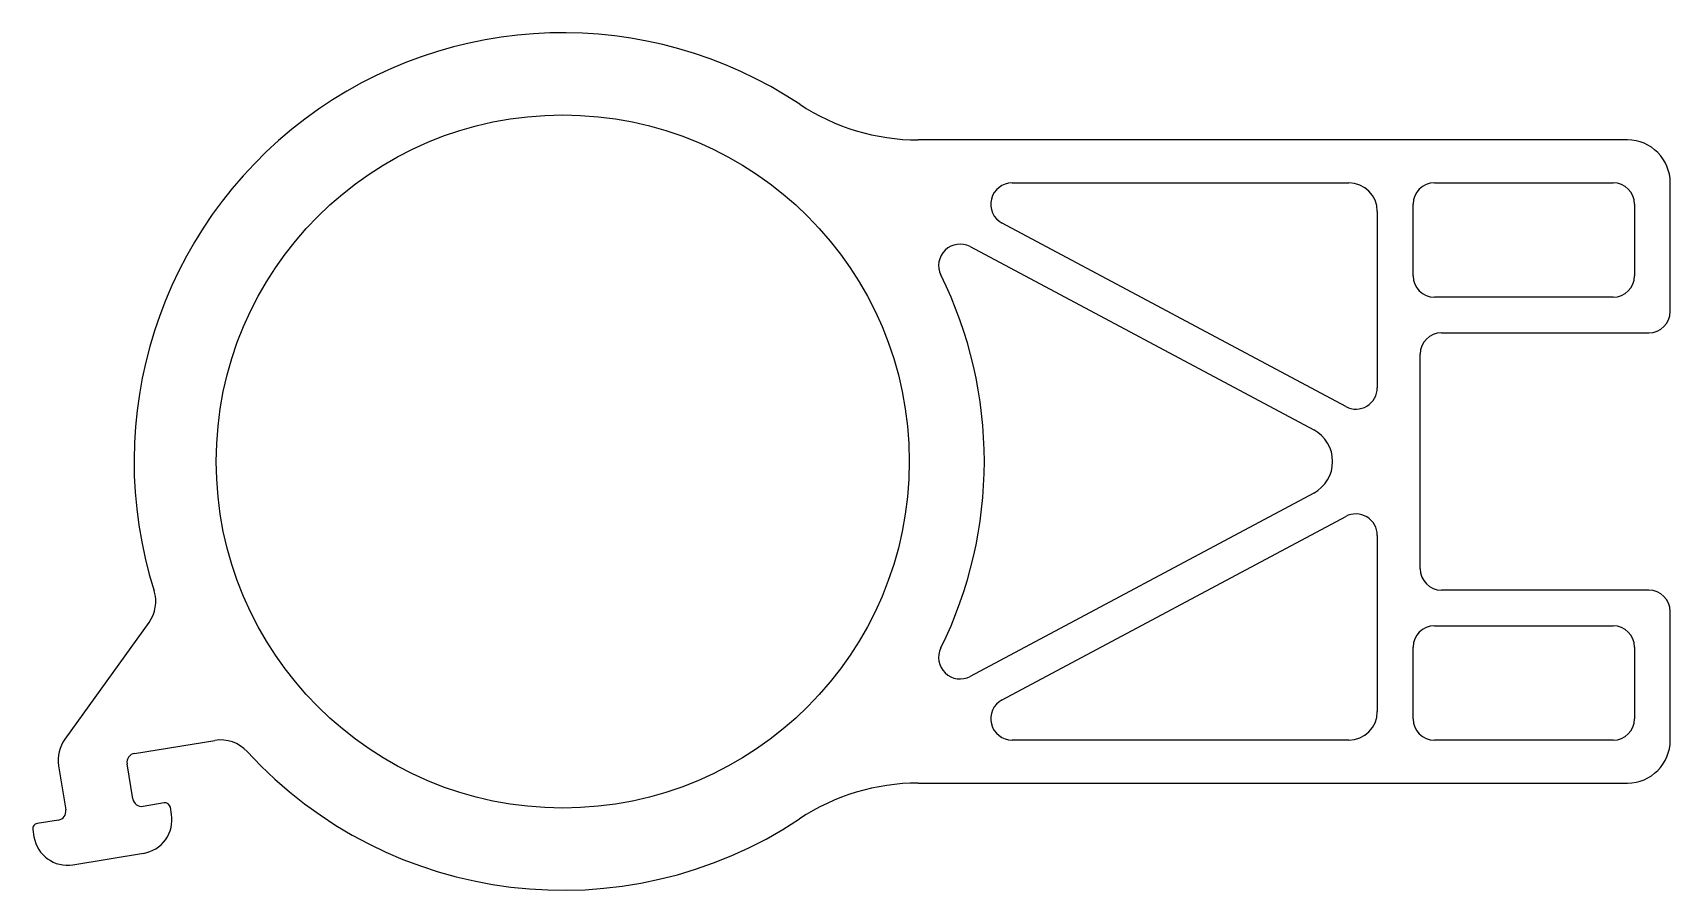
# Model space of a CAD drawing. Extents: x 2375 to 2605, y 1578 to 1698.
import ezdxf

# ---------------------------------------------------------------- set-up
doc = ezdxf.new("R2010")
doc.units = 0
doc.layers.get('0').update_dxf_attribs({"linetype": 'CONTINUOUS'})

msp = doc.modelspace()

# ---------------------------------------------------------------- linework, layer by layer
for p, q in [((2590.41, 1682.76), (2499.32, 1682.76)), ((2598.57, 1682.76), (2590.41, 1682.76)), ((2512.47, 1676.76), (2559.57, 1676.76)), ((2571.57, 1676.76), (2596.57, 1676.76)), ((2604.57, 1658.76), (2604.57, 1676.76)), ((2568.57, 1663.76), (2568.57, 1673.76)), ((2599.57, 1673.76), (2599.57, 1663.76)), ((2559.16, 1645.45), (2511.06, 1671.11)), ((2563.57, 1672.76), (2563.57, 1648.09)), ((2506.58, 1667.84), (2554.68, 1642.17)), ((2596.57, 1660.76), (2571.57, 1660.76)), ((2572.57, 1655.76), (2601.57, 1655.76)), ((2569.57, 1622.76), (2569.57, 1652.76)), ((2554.68, 1633.35), (2506.6, 1607.69)), ((2554.68, 1633.35), (2554.68, 1633.35)), ((2511.06, 1604.41), (2559.16, 1630.07)), ((2563.57, 1627.42), (2563.57, 1602.76)), ((2601.57, 1619.76), (2572.57, 1619.76)), ((2604.57, 1598.76), (2604.57, 1616.76)), ((2391.65, 1615.23), (2379.88, 1598.9)), ((2571.57, 1614.76), (2596.57, 1614.76)), ((2568.57, 1601.76), (2568.57, 1611.76)), ((2599.57, 1611.76), (2599.57, 1601.76)), ((2511.06, 1604.41), (2511.06, 1604.41)), ((2389.62, 1596.91), (2400.89, 1598.73)), ((2559.57, 1598.76), (2512.47, 1598.76)), ((2596.57, 1598.76), (2571.57, 1598.76)), ((2379.01, 1595.18), (2380.01, 1589.02)), ((2389.39, 1590.54), (2388.58, 1595.47)), ((2389.62, 1596.91), (2389.62, 1596.91)), ((2499.3, 1592.76), (2590.41, 1592.76)), ((2590.41, 1592.76), (2598.57, 1592.76)), ((2389.39, 1590.54), (2389.39, 1590.54)), ((2393.78, 1589.98), (2390.82, 1589.5)), ((2394.8, 1588.38), (2394.64, 1589.37)), ((2375.39, 1586.24), (2375.55, 1585.25)), ((2378.98, 1587.58), (2376.01, 1587.1)), ((2381, 1581.32), (2390.87, 1582.93))]:
    msp.add_line(p, q)
msp.add_circle((2449.57, 1637.76), 48.5)
for centre, radius, start, end in [((2449.57, 1637.76), 60, 56.4587, 197.5532), ((2499.32, 1712.76), 30, 236.4107, 270), ((2598.57, 1676.76), 6, 0, 90), ((2512.47, 1673.76), 3, 90, 241.9774), ((2559.57, 1672.76), 4, 0, 90), ((2571.57, 1673.76), 3, 90, 180), ((2596.57, 1673.76), 3, 0, 90), ((2505.17, 1665.18), 3, 62.1035, 206.2539), ((2449.57, 1637.76), 59, 333.7521, 26.2539), ((2571.57, 1663.76), 3, 180, 270), ((2596.57, 1663.76), 3, 270, 360), ((2601.57, 1658.76), 3, 270, 360), ((2572.57, 1652.76), 3, 90, 180), ((2560.57, 1648.09), 3, 241.9774, 0), ((2552.32, 1637.76), 5, 298.0841, 61.9158), ((2560.57, 1627.42), 3, 360, 118.1457), ((2572.57, 1622.76), 3, 180, 270), ((2387.6, 1618.16), 5, 324.2139, 17.5532), ((2601.57, 1616.76), 3, 0, 90), ((2571.57, 1611.76), 3, 90, 180), ((2596.57, 1611.76), 3, 0, 90), ((2505.17, 1610.33), 3, 153.6289, 298.2718), ((2512.47, 1601.76), 3, 118.0842, 270), ((2559.57, 1602.76), 4, 270, 0), ((2571.57, 1601.76), 3, 180, 270), ((2596.57, 1601.76), 3, 270, 360), ((2383.94, 1595.98), 5, 144.2724, 189.214), ((2401.69, 1593.8), 5, 42.5032, 99.2139), ((2598.57, 1598.76), 6, 270, 0), ((2389.82, 1595.67), 1.25, 99.2139, 189.214), ((2449.57, 1637.76), 60, 222.5607, 303.5305), ((2499.32, 1562.76), 30, 90.0409, 123.611), ((2378.77, 1588.81), 1.25, 279.2678, 9.214), ((2390.62, 1590.74), 1.25, 189.214, 279.2677), ((2390.11, 1587.61), 4.75, 279.214, 9.3136), ((2393.9, 1589.24), 0.75, 9.5335, 99.2139), ((2376.13, 1586.36), 0.75, 99.2139, 189.549), ((2380.24, 1586.01), 4.75, 189.3127, 279.214)]:
    msp.add_arc(centre, radius, start, end)

doc.saveas('drawing.dxf')
